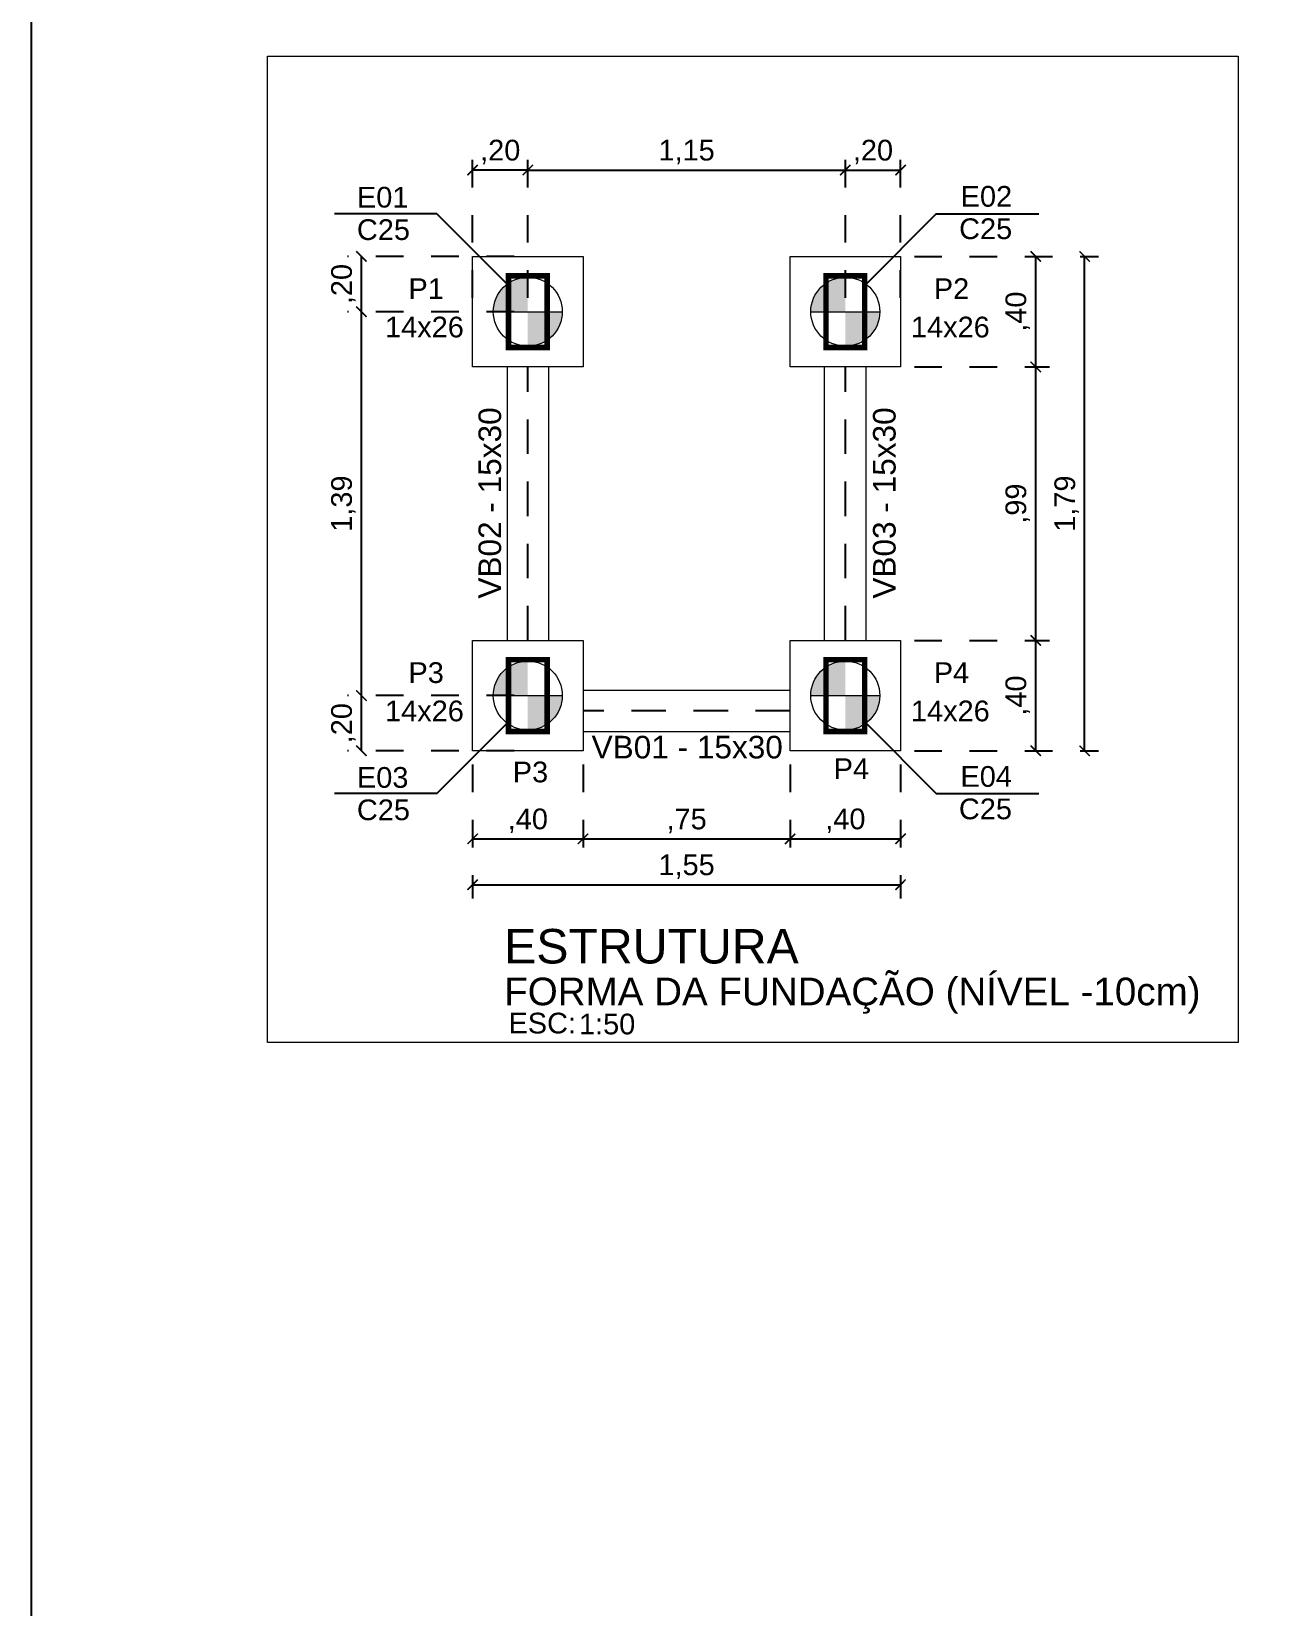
# Model space of a CAD drawing. Header units: inches. Extents: x -409 to -274, y -29 to 11.
# Drawn here: x -355.63 to -351.17, y -9.13 to -3.43 of the extents above; entities that cross this region are included whole.
import ezdxf
from ezdxf.enums import TextEntityAlignment as Align

# ---------------------------------------------------------------- set-up
doc = ezdxf.new("R2010")
doc.units = ezdxf.units.IN
doc.header["$MEASUREMENT"] = 0
doc.linetypes.add('DOT', pattern=[6.35, 0, -6.35])
doc.linetypes.add('HIDDEN2', pattern=[0.1875, 0.125, -0.0625])
doc.layers.get('0').update_dxf_attribs({"color": 8})
doc.layers.get('DEFPOINTS').update_dxf_attribs({"lineweight": 0})
for name, color, linetype in [('1', 1, 'Continuous'), ('ARQ-COTA-50', 1, 'Continuous'), ('ARQ-PIS', 1, 'Continuous'), ('ARQ-TXT-02', 2, 'Continuous'), ('ARQ-TXT-03', 3, 'Continuous'), ('ARQ-TXT-04', 4, 'Continuous'), ('ARQ-TXT-50', 2, 'Continuous'), ('ARQ-TXT-SMB', 4, 'Continuous'), ('FO-TEXTOS_1', 7, 'Continuous')]:
    doc.layers.add(name, color=color, linetype=linetype)
for name, color, linetype, lineweight in [('AR-COTA', 1, 'Continuous', 0), ('EST- 2', 2, 'Continuous', 9), ('FO-Estacas dos blocos', 1, 'Continuous', 20), ('FO-Pilares', 4, 'Continuous', 30), ('FO-Seção das fundações', 9, 'Continuous', 5), ('LC-Estacas dos blocos', 1, 'Continuous', 20), ('QUAD_LIMITES', 2, 'Continuous', 0)]:
    doc.layers.add(name, color=color, linetype=linetype, lineweight=lineweight)
doc.styles.add('Arial', font='ARIALUNI.ttf')
doc.styles.add('Swiss LT', font='swissl.ttf')
doc.styles.add('T3', font='arial.ttf')
doc.dimstyles.new('COD-ARQ-50', dxfattribs={"dimtxt": 0.075, "dimasz": 0.0375, "dimexe": 0.05, "dimexo": 0.05, "dimgap": 0.02, "dimtad": 1, "dimzin": 4, "dimtxsty": 'T3', "dimblk": 'ARCHTICK', "dimcen": 0, "dimclrd": 1, "dimclre": 2, "dimclrt": 2, "dimazin": 0, "dimtfac": 1, "dimtmove": 2, "dimatfit": 3, "dimldrblk": 'DOT', "dimfxl": 0.4, "dimtolj": 1, "dimarcsym": 0})

# ---------------------------------------------------------------- blocks, each defined once
blk = doc.blocks.new('*U497')
at = {"layer": 'ARQ-TXT-02', "insert": (0.0156, 0.1579), "char_height": 0.075, "attachment_point": 1, "style": 'Arial'}
blk.add_mtext_dynamic_manual_height_columns('ESC:', width=0.002294, gutter_width=0.4167, heights=[0], dxfattribs=at)
at = {"layer": 'ARQ-TXT-02', "style": 'Arial'}
blk.add_attdef('ESCALA', (0.2709, 0.0796), '', height=0.075, dxfattribs=at)
at = {"layer": 'ARQ-TXT-03', "style": 'Arial'}
blk.add_attdef('DESENHO', (0, 0.185), '', height=0.1, dxfattribs=at)
at = {"layer": 'ARQ-TXT-04', "style": 'Arial'}
blk.add_attdef('MATÉRIA', text='', height=0.125, dxfattribs=at).set_placement((0, 0.2987), align=Align.BOTTOM_LEFT)
blk = doc.blocks.new('bloco40')
at = {"layer": 'LC-Estacas dos blocos', "linetype": 'Continuous'}
for points in [[(3055.0616, 2355.0938), (3055.0491, 2355.1239), (3055.0293, 2355.1498), (3055.0034, 2355.1697), (3054.9732, 2355.1822), (3054.9409, 2355.1864), (3054.9409, 2355.0614), (3055.0659, 2355.0614), (3055.0616, 2355.0938)], [(3054.9085, 2354.9407), (3054.9409, 2354.9364), (3054.9409, 2355.0614), (3054.8159, 2355.0614), (3054.8201, 2355.0291), (3054.8326, 2354.9989), (3054.8525, 2354.9731), (3054.8784, 2354.9532), (3054.9085, 2354.9407)]]:
    blk.add_hatch(color=10, dxfattribs=at).paths.add_polyline_path(points)
at = {"layer": 'FO-Estacas dos blocos', "color": 10}
blk.add_circle((3054.9409, 2355.0614), 0.125, dxfattribs=at)
at = {"layer": 'FO-Pilares', "color": 160, "const_width": 0.02}
blk.add_lwpolyline([(3054.8109, 2355.1314), (3055.0709, 2355.1314), (3055.0709, 2354.9914), (3054.8109, 2354.9914), (3054.8109, 2355.1314)], dxfattribs=at)
at = {"layer": 'FO-Seção das fundações', "color": 251, "true_color": 0x636466}
blk.add_lwpolyline([(3054.7409, 2355.2614), (3055.1409, 2355.2614), (3055.1409, 2354.8614), (3054.7409, 2354.8614), (3054.7409, 2355.2614)], dxfattribs=at)
at = {"layer": 'LC-Estacas dos blocos', "color": 10}
blk.add_line((3054.9409, 2354.9364), (3054.9409, 2355.1864), dxfattribs=at)
blk = doc.blocks.new('_ArchTick')
at = {"color": 0, "linetype": 'ByBlock', "const_width": 0.15}
blk.add_lwpolyline([(-0.5, -0.5), (0.5, 0.5)], dxfattribs=at)
blk = doc.blocks.new('*D568')
at = {"layer": 'AR-COTA', "color": 2, "linetype": 'DOT', "lineweight": -2, "ltscale": 0.00375, "transparency": 16777216}
for p, q in [((-354.028, -6.0852), (-354.028, -6.4038)), ((-353.628, -6.0852), (-353.628, -6.4038))]:
    blk.add_line(p, q, dxfattribs=at)
at = {"layer": 'AR-COTA', "color": 1, "lineweight": -2, "ltscale": 0.00375, "transparency": 16777216}
blk.add_line((-354.028, -6.3538), (-353.628, -6.3538), dxfattribs=at)
at = {"layer": 'DEFPOINTS', "color": 0, "ltscale": 0.00375, "transparency": 16777216}
for p in [(-354.028, -6.0352), (-353.628, -6.0352), (-353.628, -6.3538)]:
    blk.add_point(p, dxfattribs=at)
at = {"layer": 'AR-COTA', "color": 1, "lineweight": -2, "ltscale": 0.00375, "transparency": 16777216, "xscale": 0.0375, "yscale": 0.0375, "zscale": 0.0375, "rotation": 180}
blk.add_blockref('_ArchTick', (-354.028, -6.3538), dxfattribs=at)
at = {"layer": 'AR-COTA', "color": 1, "lineweight": -2, "ltscale": 0.00375, "transparency": 16777216, "xscale": 0.0375, "yscale": 0.0375, "zscale": 0.0375}
blk.add_blockref('_ArchTick', (-353.628, -6.3538), dxfattribs=at)
at = {"layer": 'AR-COTA', "color": 2, "ltscale": 0.00375, "transparency": 16777216, "insert": (-353.828, -6.2887), "char_height": 0.075, "attachment_point": 5, "style": 'T3'}
blk.add_mtext('\\A1;,40', dxfattribs=at)
blk = doc.blocks.new('_Dot')
at = {"color": 0, "linetype": 'ByBlock', "lineweight": -2}
blk.add_line((-0.5, 0), (-1, 0), dxfattribs=at)
at = {"color": 0, "linetype": 'ByBlock', "const_width": 0.5}
blk.add_lwpolyline([(-0.25, 0, 1), (0.25, 0, 1)], format="xyb", close=True, dxfattribs=at)
blk = doc.blocks.new('*D569')
at = {"layer": 'AR-COTA', "color": 2, "linetype": 'DOT', "lineweight": -2, "ltscale": 0.00375, "transparency": 16777216}
for p, q in [((-353.628, -6.0852), (-353.628, -6.4038)), ((-352.878, -6.0852), (-352.878, -6.4038))]:
    blk.add_line(p, q, dxfattribs=at)
at = {"layer": 'AR-COTA', "color": 1, "lineweight": -2, "ltscale": 0.00375, "transparency": 16777216}
blk.add_line((-353.628, -6.3538), (-352.878, -6.3538), dxfattribs=at)
at = {"layer": 'DEFPOINTS', "color": 0, "ltscale": 0.00375, "transparency": 16777216}
for p in [(-353.628, -6.0352), (-352.878, -6.0352), (-352.878, -6.3538)]:
    blk.add_point(p, dxfattribs=at)
at = {"layer": 'AR-COTA', "color": 1, "lineweight": -2, "ltscale": 0.00375, "transparency": 16777216, "xscale": 0.0375, "yscale": 0.0375, "zscale": 0.0375, "rotation": 180}
blk.add_blockref('_ArchTick', (-353.628, -6.3538), dxfattribs=at)
at = {"layer": 'AR-COTA', "color": 1, "lineweight": -2, "ltscale": 0.00375, "transparency": 16777216, "xscale": 0.0375, "yscale": 0.0375, "zscale": 0.0375}
blk.add_blockref('_ArchTick', (-352.878, -6.3538), dxfattribs=at)
at = {"layer": 'AR-COTA', "color": 2, "ltscale": 0.00375, "transparency": 16777216, "insert": (-353.253, -6.2889), "char_height": 0.075, "attachment_point": 5, "style": 'T3'}
blk.add_mtext('\\A1;,75', dxfattribs=at)
blk = doc.blocks.new('*D570')
at = {"layer": 'AR-COTA', "color": 2, "linetype": 'DOT', "lineweight": -2, "ltscale": 0.00375, "transparency": 16777216}
for p, q in [((-352.878, -6.0852), (-352.878, -6.4038)), ((-352.478, -6.0852), (-352.478, -6.4038))]:
    blk.add_line(p, q, dxfattribs=at)
at = {"layer": 'AR-COTA', "color": 1, "lineweight": -2, "ltscale": 0.00375, "transparency": 16777216}
blk.add_line((-352.878, -6.3538), (-352.478, -6.3538), dxfattribs=at)
at = {"layer": 'DEFPOINTS', "color": 0, "ltscale": 0.00375, "transparency": 16777216}
for p in [(-352.878, -6.0352), (-352.478, -6.0352), (-352.478, -6.3538)]:
    blk.add_point(p, dxfattribs=at)
at = {"layer": 'AR-COTA', "color": 1, "lineweight": -2, "ltscale": 0.00375, "transparency": 16777216, "xscale": 0.0375, "yscale": 0.0375, "zscale": 0.0375, "rotation": 180}
blk.add_blockref('_ArchTick', (-352.878, -6.3538), dxfattribs=at)
at = {"layer": 'AR-COTA', "color": 1, "lineweight": -2, "ltscale": 0.00375, "transparency": 16777216, "xscale": 0.0375, "yscale": 0.0375, "zscale": 0.0375}
blk.add_blockref('_ArchTick', (-352.478, -6.3538), dxfattribs=at)
at = {"layer": 'AR-COTA', "color": 2, "ltscale": 0.00375, "transparency": 16777216, "insert": (-352.678, -6.2887), "char_height": 0.075, "attachment_point": 5, "style": 'T3'}
blk.add_mtext('\\A1;,40', dxfattribs=at)
blk = doc.blocks.new('*D571')
at = {"layer": 'AR-COTA', "color": 2, "linetype": 'DOT', "lineweight": -2, "ltscale": 0.00375, "transparency": 16777216}
for p, q in [((-354.028, -6.0852), (-354.028, -6.5698)), ((-352.478, -6.0852), (-352.478, -6.5698))]:
    blk.add_line(p, q, dxfattribs=at)
at = {"layer": 'AR-COTA', "color": 1, "lineweight": -2, "ltscale": 0.00375, "transparency": 16777216}
blk.add_line((-354.028, -6.5198), (-352.478, -6.5198), dxfattribs=at)
at = {"layer": 'DEFPOINTS', "color": 0, "ltscale": 0.00375, "transparency": 16777216}
for p in [(-354.028, -6.0352), (-352.478, -6.0352), (-352.478, -6.5198)]:
    blk.add_point(p, dxfattribs=at)
at = {"layer": 'AR-COTA', "color": 1, "lineweight": -2, "ltscale": 0.00375, "transparency": 16777216, "xscale": 0.0375, "yscale": 0.0375, "zscale": 0.0375, "rotation": 180}
blk.add_blockref('_ArchTick', (-354.028, -6.5198), dxfattribs=at)
at = {"layer": 'AR-COTA', "color": 1, "lineweight": -2, "ltscale": 0.00375, "transparency": 16777216, "xscale": 0.0375, "yscale": 0.0375, "zscale": 0.0375}
blk.add_blockref('_ArchTick', (-352.478, -6.5198), dxfattribs=at)
at = {"layer": 'AR-COTA', "color": 2, "ltscale": 0.00375, "transparency": 16777216, "insert": (-353.253, -6.4548), "char_height": 0.075, "attachment_point": 5, "style": 'T3'}
blk.add_mtext('\\A1;1,55', dxfattribs=at)
blk = doc.blocks.new('*D572')
at = {"layer": 'AR-COTA', "color": 2, "linetype": 'DOT', "lineweight": -2, "ltscale": 0.00375, "transparency": 16777216}
for p, q in [((-352.428, -5.6352), (-351.9384, -5.6352)), ((-352.428, -6.0352), (-351.9384, -6.0352))]:
    blk.add_line(p, q, dxfattribs=at)
at = {"layer": 'AR-COTA', "color": 1, "lineweight": -2, "ltscale": 0.00375, "transparency": 16777216}
blk.add_line((-351.9884, -6.0352), (-351.9884, -5.6352), dxfattribs=at)
at = {"layer": 'DEFPOINTS', "color": 0, "ltscale": 0.00375, "transparency": 16777216}
for p in [(-352.478, -5.6352), (-351.9884, -5.6352), (-352.478, -6.0352)]:
    blk.add_point(p, dxfattribs=at)
at = {"layer": 'AR-COTA', "color": 1, "lineweight": -2, "ltscale": 0.00375, "transparency": 16777216, "xscale": 0.0375, "yscale": 0.0375, "zscale": 0.0375}
for p, rotation in [((-351.9884, -5.6352), 90), ((-351.9884, -6.0352), 270)]:
    blk.add_blockref('_ArchTick', p, dxfattribs=dict(at, rotation=rotation))
at = {"layer": 'AR-COTA', "color": 2, "ltscale": 0.00375, "transparency": 16777216, "insert": (-352.0535, -5.8352), "char_height": 0.075, "attachment_point": 5, "rotation": 90, "style": 'T3'}
blk.add_mtext('\\A1;,40', dxfattribs=at)
blk = doc.blocks.new('*D573')
at = {"layer": 'AR-COTA', "color": 2, "linetype": 'DOT', "lineweight": -2, "ltscale": 0.00375, "transparency": 16777216}
for p, q in [((-352.428, -4.6452), (-351.9384, -4.6452)), ((-352.428, -5.6352), (-351.9384, -5.6352))]:
    blk.add_line(p, q, dxfattribs=at)
at = {"layer": 'AR-COTA', "color": 1, "lineweight": -2, "ltscale": 0.00375, "transparency": 16777216}
blk.add_line((-351.9884, -5.6352), (-351.9884, -4.6452), dxfattribs=at)
at = {"layer": 'DEFPOINTS', "color": 0, "ltscale": 0.00375, "transparency": 16777216}
for p in [(-352.478, -4.6452), (-351.9884, -4.6452), (-352.478, -5.6352)]:
    blk.add_point(p, dxfattribs=at)
at = {"layer": 'AR-COTA', "color": 1, "lineweight": -2, "ltscale": 0.00375, "transparency": 16777216, "xscale": 0.0375, "yscale": 0.0375, "zscale": 0.0375}
for p, rotation in [((-351.9884, -4.6452), 90), ((-351.9884, -5.6352), 270)]:
    blk.add_blockref('_ArchTick', p, dxfattribs=dict(at, rotation=rotation))
at = {"layer": 'AR-COTA', "color": 2, "ltscale": 0.00375, "transparency": 16777216, "insert": (-352.0535, -5.1402), "char_height": 0.075, "attachment_point": 5, "rotation": 90, "style": 'T3'}
blk.add_mtext('\\A1;,99', dxfattribs=at)
blk = doc.blocks.new('*D574')
at = {"layer": 'AR-COTA', "color": 2, "linetype": 'DOT', "lineweight": -2, "ltscale": 0.00375, "transparency": 16777216}
for p, q in [((-352.428, -4.2452), (-351.9384, -4.2452)), ((-352.428, -4.6452), (-351.9384, -4.6452))]:
    blk.add_line(p, q, dxfattribs=at)
at = {"layer": 'AR-COTA', "color": 1, "lineweight": -2, "ltscale": 0.00375, "transparency": 16777216}
blk.add_line((-351.9884, -4.6452), (-351.9884, -4.2452), dxfattribs=at)
at = {"layer": 'DEFPOINTS', "color": 0, "ltscale": 0.00375, "transparency": 16777216}
for p in [(-352.478, -4.2452), (-351.9884, -4.2452), (-352.478, -4.6452)]:
    blk.add_point(p, dxfattribs=at)
at = {"layer": 'AR-COTA', "color": 1, "lineweight": -2, "ltscale": 0.00375, "transparency": 16777216, "xscale": 0.0375, "yscale": 0.0375, "zscale": 0.0375}
for p, rotation in [((-351.9884, -4.2452), 90), ((-351.9884, -4.6452), 270)]:
    blk.add_blockref('_ArchTick', p, dxfattribs=dict(at, rotation=rotation))
at = {"layer": 'AR-COTA', "color": 2, "ltscale": 0.00375, "transparency": 16777216, "insert": (-352.0535, -4.4452), "char_height": 0.075, "attachment_point": 5, "rotation": 90, "style": 'T3'}
blk.add_mtext('\\A1;,40', dxfattribs=at)
blk = doc.blocks.new('*D575')
at = {"layer": 'AR-COTA', "color": 2, "linetype": 'DOT', "lineweight": -2, "ltscale": 0.00375, "transparency": 16777216}
for p, q in [((-352.428, -4.2452), (-351.7613, -4.2452)), ((-352.428, -6.0352), (-351.7613, -6.0352))]:
    blk.add_line(p, q, dxfattribs=at)
at = {"layer": 'AR-COTA', "color": 1, "lineweight": -2, "ltscale": 0.00375, "transparency": 16777216}
blk.add_line((-351.8113, -6.0352), (-351.8113, -4.2452), dxfattribs=at)
at = {"layer": 'DEFPOINTS', "color": 0, "ltscale": 0.00375, "transparency": 16777216}
for p in [(-352.478, -4.2452), (-351.8113, -4.2452), (-352.478, -6.0352)]:
    blk.add_point(p, dxfattribs=at)
at = {"layer": 'AR-COTA', "color": 1, "lineweight": -2, "ltscale": 0.00375, "transparency": 16777216, "xscale": 0.0375, "yscale": 0.0375, "zscale": 0.0375}
for p, rotation in [((-351.8113, -4.2452), 90), ((-351.8113, -6.0352), 270)]:
    blk.add_blockref('_ArchTick', p, dxfattribs=dict(at, rotation=rotation))
at = {"layer": 'AR-COTA', "color": 2, "ltscale": 0.00375, "transparency": 16777216, "insert": (-351.8763, -5.1402), "char_height": 0.075, "attachment_point": 5, "rotation": 90, "style": 'T3'}
blk.add_mtext('\\A1;1,79', dxfattribs=at)
blk = doc.blocks.new('*D576')
at = {"layer": 'AR-COTA', "color": 2, "linetype": 'DOT', "lineweight": -2, "ltscale": 0.00375, "transparency": 16777216}
for p, q in [((-353.828, -4.3952), (-353.828, -3.8824)), ((-352.678, -4.3952), (-352.678, -3.8824))]:
    blk.add_line(p, q, dxfattribs=at)
at = {"layer": 'AR-COTA', "color": 1, "lineweight": -2, "ltscale": 0.00375, "transparency": 16777216}
blk.add_line((-353.828, -3.9324), (-352.678, -3.9324), dxfattribs=at)
at = {"layer": 'DEFPOINTS', "color": 0, "ltscale": 0.00375, "transparency": 16777216}
for p in [(-352.678, -3.9324), (-353.828, -4.4452), (-352.678, -4.4452)]:
    blk.add_point(p, dxfattribs=at)
at = {"layer": 'AR-COTA', "color": 1, "lineweight": -2, "ltscale": 0.00375, "transparency": 16777216, "xscale": 0.0375, "yscale": 0.0375, "zscale": 0.0375, "rotation": 180}
blk.add_blockref('_ArchTick', (-353.828, -3.9324), dxfattribs=at)
at = {"layer": 'AR-COTA', "color": 1, "lineweight": -2, "ltscale": 0.00375, "transparency": 16777216, "xscale": 0.0375, "yscale": 0.0375, "zscale": 0.0375}
blk.add_blockref('_ArchTick', (-352.678, -3.9324), dxfattribs=at)
at = {"layer": 'AR-COTA', "color": 2, "ltscale": 0.00375, "transparency": 16777216, "insert": (-353.253, -3.8673), "char_height": 0.075, "attachment_point": 5, "style": 'T3'}
blk.add_mtext('\\A1;1,15', dxfattribs=at)
blk = doc.blocks.new('*D577')
at = {"layer": 'AR-COTA', "color": 2, "linetype": 'DOT', "lineweight": -2, "ltscale": 0.00375, "transparency": 16777216}
for p, q in [((-352.678, -4.3952), (-352.678, -3.8824)), ((-352.478, -4.3952), (-352.478, -3.8824))]:
    blk.add_line(p, q, dxfattribs=at)
at = {"layer": 'AR-COTA', "color": 1, "lineweight": -2, "ltscale": 0.00375, "transparency": 16777216}
blk.add_line((-352.678, -3.9324), (-352.478, -3.9324), dxfattribs=at)
at = {"layer": 'DEFPOINTS', "color": 0, "ltscale": 0.00375, "transparency": 16777216}
for p in [(-352.478, -3.9324), (-352.678, -4.4452), (-352.478, -4.4452)]:
    blk.add_point(p, dxfattribs=at)
at = {"layer": 'AR-COTA', "color": 1, "lineweight": -2, "ltscale": 0.00375, "transparency": 16777216, "xscale": 0.0375, "yscale": 0.0375, "zscale": 0.0375, "rotation": 180}
blk.add_blockref('_ArchTick', (-352.678, -3.9324), dxfattribs=at)
at = {"layer": 'AR-COTA', "color": 1, "lineweight": -2, "ltscale": 0.00375, "transparency": 16777216, "xscale": 0.0375, "yscale": 0.0375, "zscale": 0.0375}
blk.add_blockref('_ArchTick', (-352.478, -3.9324), dxfattribs=at)
at = {"layer": 'AR-COTA', "color": 2, "ltscale": 0.00375, "transparency": 16777216, "insert": (-352.578, -3.8673), "char_height": 0.075, "attachment_point": 5, "style": 'T3'}
blk.add_mtext('\\A1;,20', dxfattribs=at)
blk = doc.blocks.new('*D578')
at = {"layer": 'AR-COTA', "color": 2, "linetype": 'DOT', "lineweight": -2, "ltscale": 0.00375, "transparency": 16777216}
for p, q in [((-354.028, -4.3952), (-354.028, -3.8824)), ((-353.828, -4.3952), (-353.828, -3.8824))]:
    blk.add_line(p, q, dxfattribs=at)
at = {"layer": 'AR-COTA', "color": 1, "lineweight": -2, "ltscale": 0.00375, "transparency": 16777216}
blk.add_line((-353.828, -3.9324), (-354.028, -3.9324), dxfattribs=at)
at = {"layer": 'DEFPOINTS', "color": 0, "ltscale": 0.00375, "transparency": 16777216}
for p in [(-354.028, -3.9324), (-354.028, -4.4452), (-353.828, -4.4452)]:
    blk.add_point(p, dxfattribs=at)
at = {"layer": 'AR-COTA', "color": 1, "lineweight": -2, "ltscale": 0.00375, "transparency": 16777216, "xscale": 0.0375, "yscale": 0.0375, "zscale": 0.0375, "rotation": 180}
blk.add_blockref('_ArchTick', (-354.028, -3.9324), dxfattribs=at)
at = {"layer": 'AR-COTA', "color": 1, "lineweight": -2, "ltscale": 0.00375, "transparency": 16777216, "xscale": 0.0375, "yscale": 0.0375, "zscale": 0.0375}
blk.add_blockref('_ArchTick', (-353.828, -3.9324), dxfattribs=at)
at = {"layer": 'AR-COTA', "color": 2, "ltscale": 0.00375, "transparency": 16777216, "insert": (-353.928, -3.8673), "char_height": 0.075, "attachment_point": 5, "style": 'T3'}
blk.add_mtext('\\A1;,20', dxfattribs=at)
blk = doc.blocks.new('*D579')
at = {"layer": 'AR-COTA', "color": 2, "linetype": 'DOT', "lineweight": -2, "ltscale": 0.00375, "transparency": 16777216}
for p, q in [((-353.878, -5.8352), (-354.4808, -5.8352)), ((-353.878, -6.0352), (-354.4808, -6.0352))]:
    blk.add_line(p, q, dxfattribs=at)
at = {"layer": 'AR-COTA', "color": 1, "lineweight": -2, "ltscale": 0.00375, "transparency": 16777216}
blk.add_line((-354.4308, -6.0352), (-354.4308, -5.8352), dxfattribs=at)
at = {"layer": 'DEFPOINTS', "color": 0, "ltscale": 0.00375, "transparency": 16777216}
for p in [(-354.4308, -5.8352), (-353.828, -5.8352), (-353.828, -6.0352)]:
    blk.add_point(p, dxfattribs=at)
at = {"layer": 'AR-COTA', "color": 1, "lineweight": -2, "ltscale": 0.00375, "transparency": 16777216, "xscale": 0.0375, "yscale": 0.0375, "zscale": 0.0375}
for p, rotation in [((-354.4308, -5.8352), 90), ((-354.4308, -6.0352), 270)]:
    blk.add_blockref('_ArchTick', p, dxfattribs=dict(at, rotation=rotation))
at = {"layer": 'AR-COTA', "color": 2, "ltscale": 0.00375, "transparency": 16777216, "insert": (-354.4959, -5.9352), "char_height": 0.075, "attachment_point": 5, "rotation": 90, "style": 'T3'}
blk.add_mtext('\\A1;,20', dxfattribs=at)
blk = doc.blocks.new('*D580')
at = {"layer": 'AR-COTA', "color": 2, "linetype": 'DOT', "lineweight": -2, "ltscale": 0.00375, "transparency": 16777216}
for p, q in [((-353.878, -4.4452), (-354.4808, -4.4452)), ((-353.878, -5.8352), (-354.4808, -5.8352))]:
    blk.add_line(p, q, dxfattribs=at)
at = {"layer": 'AR-COTA', "color": 1, "lineweight": -2, "ltscale": 0.00375, "transparency": 16777216}
blk.add_line((-354.4308, -5.8352), (-354.4308, -4.4452), dxfattribs=at)
at = {"layer": 'DEFPOINTS', "color": 0, "ltscale": 0.00375, "transparency": 16777216}
for p in [(-354.4308, -4.4452), (-353.828, -4.4452), (-353.828, -5.8352)]:
    blk.add_point(p, dxfattribs=at)
at = {"layer": 'AR-COTA', "color": 1, "lineweight": -2, "ltscale": 0.00375, "transparency": 16777216, "xscale": 0.0375, "yscale": 0.0375, "zscale": 0.0375}
for p, rotation in [((-354.4308, -4.4452), 90), ((-354.4308, -5.8352), 270)]:
    blk.add_blockref('_ArchTick', p, dxfattribs=dict(at, rotation=rotation))
at = {"layer": 'AR-COTA', "color": 2, "ltscale": 0.00375, "transparency": 16777216, "insert": (-354.4959, -5.1402), "char_height": 0.075, "attachment_point": 5, "rotation": 90, "style": 'T3'}
blk.add_mtext('\\A1;1,39', dxfattribs=at)
blk = doc.blocks.new('*D581')
at = {"layer": 'AR-COTA', "color": 2, "linetype": 'DOT', "lineweight": -2, "ltscale": 0.00375, "transparency": 16777216}
for p, q in [((-353.878, -4.2452), (-354.4808, -4.2452)), ((-353.878, -4.4452), (-354.4808, -4.4452))]:
    blk.add_line(p, q, dxfattribs=at)
at = {"layer": 'AR-COTA', "color": 1, "lineweight": -2, "ltscale": 0.00375, "transparency": 16777216}
blk.add_line((-354.4308, -4.4452), (-354.4308, -4.2452), dxfattribs=at)
at = {"layer": 'DEFPOINTS', "color": 0, "ltscale": 0.00375, "transparency": 16777216}
for p in [(-354.4308, -4.2452), (-353.828, -4.2452), (-353.828, -4.4452)]:
    blk.add_point(p, dxfattribs=at)
at = {"layer": 'AR-COTA', "color": 1, "lineweight": -2, "ltscale": 0.00375, "transparency": 16777216, "xscale": 0.0375, "yscale": 0.0375, "zscale": 0.0375}
for p, rotation in [((-354.4308, -4.2452), 90), ((-354.4308, -4.4452), 270)]:
    blk.add_blockref('_ArchTick', p, dxfattribs=dict(at, rotation=rotation))
at = {"layer": 'AR-COTA', "color": 2, "ltscale": 0.00375, "transparency": 16777216, "insert": (-354.4959, -4.3452), "char_height": 0.075, "attachment_point": 5, "rotation": 90, "style": 'T3'}
blk.add_mtext('\\A1;,20', dxfattribs=at)

msp = doc.modelspace()

# ---------------------------------------------------------------- linework, layer by layer
at = {"layer": '1', "color": 240, "linetype": 'HIDDEN2', "true_color": 0xed1f24}
for p, q in [((-353.828, -5.6352), (-353.828, -4.6452)), ((-352.678, -5.6352), (-352.678, -4.6452)), ((-352.878, -5.8902), (-353.628, -5.8902))]:
    msp.add_line(p, q, dxfattribs=at)
at = {"layer": 'ARQ-COTA-50', "ltscale": 0.00375}
for points in [[(-353.903, -4.3452), (-354.1572, -4.091), (-354.5283, -4.091)], [(-352.603, -4.3452), (-352.3489, -4.091), (-351.9778, -4.091)], [(-353.903, -5.9352), (-354.1572, -6.1893), (-354.5283, -6.1893)], [(-352.603, -5.9352), (-352.3489, -6.1893), (-351.9778, -6.1893)]]:
    msp.add_lwpolyline(points, dxfattribs=at)
at = {"layer": 'ARQ-PIS', "color": 4, "linetype": 'ByBlock'}
msp.add_lwpolyline([(-355.6258, -1.8439), (-317.0032, -1.8439), (-317.0032, -21.9212), (-355.6258, -21.9212)], close=True, dxfattribs=at)
at = {"layer": 'EST- 2', "color": 160}
for p, q in [((-353.903, -4.6452), (-353.903, -5.6352)), ((-353.753, -4.6452), (-353.753, -5.6352)), ((-352.753, -5.6352), (-352.753, -4.6452)), ((-352.603, -5.6352), (-352.603, -4.6452)), ((-353.628, -5.8152), (-352.878, -5.8152)), ((-353.628, -5.9652), (-352.878, -5.9652))]:
    msp.add_line(p, q, dxfattribs=at)
at = {"layer": 'QUAD_LIMITES'}
msp.add_lwpolyline([(-354.771, -3.5201), (-351.2556, -3.5201), (-351.2556, -7.0915), (-354.771, -7.0915)], close=True, dxfattribs=at)

# ---------------------------------------------------------------- block references
at = {"lineweight": 5, "rotation": 270}
for p in [(-2708.8895, 3050.4957), (-2707.7395, 3050.4957), (-2708.8895, 3049.1057), (-2707.7395, 3049.1057)]:
    msp.add_blockref('bloco40', p, dxfattribs=at)
at = {"layer": 'ARQ-TXT-SMB'}
msp.add_blockref('*U497', (-353.9137, -7.1414), dxfattribs=at).add_auto_attribs({'ESCALA': '1:50', 'DESENHO': 'FORMA DA FUNDAÇÃO (NÍVEL -10cm)', 'MATÉRIA': 'ESTRUTURA'})

# ---------------------------------------------------------------- texts
at = {"layer": 'ARQ-TXT-50', "char_height": 0.075, "width": 2.376127, "style": 'Swiss LT'}
for s, insert, attachment_point in [('E02', (-352.0739, -3.9901), 3), ('E01', (-354.4469, -3.9932), 1), ('C25', (-354.4471, -4.1106), 1), ('C25', (-352.0737, -4.1074), 3), ('P1', (-354.2604, -4.3245), 1), ('P2', (-352.3576, -4.3245), 1), ('14x26', (-354.3452, -4.4633), 1), ('14x26', (-352.4404, -4.4633), 1), ('P3', (-354.2604, -5.7145), 1), ('P4', (-352.3576, -5.7145), 1), ('14x26', (-354.3452, -5.8533), 1), ('14x26', (-352.4404, -5.8533), 1), ('E03', (-354.4469, -6.094), 1), ('P3', (-353.8826, -6.0742), 1), ('P4', (-352.7201, -6.0623), 1), ('E04', (-352.0747, -6.0905), 3), ('C25', (-354.4471, -6.2113), 1), ('C25', (-352.0745, -6.2079), 3)]:
    msp.add_mtext(s, dxfattribs=dict(at, insert=insert, attachment_point=attachment_point))
at = {"layer": 'FO-TEXTOS_1', "style": 'Arial'}
for s, p in [('VB02 - 15x30', (-353.9249, -4.7916)), ('VB03 - 15x30', (-352.496, -4.7916))]:
    msp.add_text(s, height=0.081817, rotation=90, dxfattribs=at).set_placement(p, align=Align.RIGHT)
msp.add_text('VB01 - 15x30', height=0.081817, dxfattribs=at).set_placement((-352.9045, -6.0627), align=Align.RIGHT)

# ---------------------------------------------------------------- dimensions: what is measured, and where the dimension line sits
at = {"layer": 'AR-COTA', "ltscale": 0.00375}
for base, p1, p2, picture, middle in [((-354.028, -3.9324), (-353.828, -4.4452), (-354.028, -4.4452), '*D578', (-353.928, -3.8673)), ((-352.678, -3.9324), (-353.828, -4.4452), (-352.678, -4.4452), '*D576', (-353.253, -3.8673)), ((-352.478, -3.9324), (-352.678, -4.4452), (-352.478, -4.4452), '*D577', (-352.578, -3.8673)), ((-353.628, -6.3538), (-354.028, -6.0352), (-353.628, -6.0352), '*D568', (-353.828, -6.2887)), ((-352.478, -6.5198), (-354.028, -6.0352), (-352.478, -6.0352), '*D571', (-353.253, -6.4548)), ((-352.878, -6.3538), (-353.628, -6.0352), (-352.878, -6.0352), '*D569', (-353.253, -6.2889)), ((-352.478, -6.3538), (-352.878, -6.0352), (-352.478, -6.0352), '*D570', (-352.678, -6.2887))]:
    dim = msp.add_linear_dim(base=base, p1=p1, p2=p2, dimstyle='COD-ARQ-50', dxfattribs=at)
    dim.commit()
    dim.dimension.update_dxf_attribs({"geometry": picture, "text_midpoint": middle})
for base, p1, p2, picture, middle in [((-354.4308, -4.2452), (-353.828, -4.4452), (-353.828, -4.2452), '*D581', (-354.4959, -4.3452)), ((-351.9884, -4.2452), (-352.478, -4.6452), (-352.478, -4.2452), '*D574', (-352.0535, -4.4452)), ((-351.8113, -4.2452), (-352.478, -6.0352), (-352.478, -4.2452), '*D575', (-351.8763, -5.1402)), ((-354.4308, -4.4452), (-353.828, -5.8352), (-353.828, -4.4452), '*D580', (-354.4959, -5.1402)), ((-351.9884, -4.6452), (-352.478, -5.6352), (-352.478, -4.6452), '*D573', (-352.0535, -5.1402)), ((-351.9884, -5.6352), (-352.478, -6.0352), (-352.478, -5.6352), '*D572', (-352.0535, -5.8352)), ((-354.4308, -5.8352), (-353.828, -6.0352), (-353.828, -5.8352), '*D579', (-354.4959, -5.9352))]:
    dim = msp.add_linear_dim(base=base, p1=p1, p2=p2, angle=90, dimstyle='COD-ARQ-50', dxfattribs=at)
    dim.commit()
    dim.dimension.update_dxf_attribs({"geometry": picture, "text_midpoint": middle})

doc.saveas('drawing.dxf')
